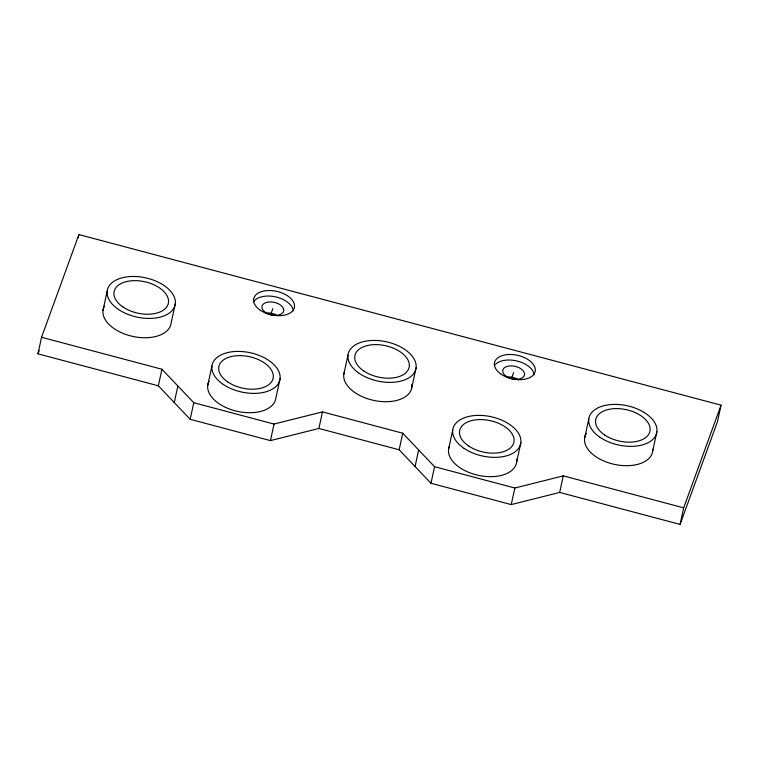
<?xml version="1.0" encoding="UTF-8"?>
<svg xmlns="http://www.w3.org/2000/svg" width="759" height="759" viewBox="0 0 759 759"><rect width="100%" height="100%" fill="white"/><g stroke="black" fill="none" stroke-linecap="round" stroke-linejoin="round"><path stroke-width="1.14" d="M37.95 353.827L41.546 337.271L78.917 234.588L721.05 405.173L717.454 421.729L680.083 524.412L559.677 492.43L511.243 504.583L430.979 483.255L399.149 449.783L318.884 428.456L270.441 440.618L190.177 419.291L158.346 385.809L37.95 353.827L39.155 350.516M78.196 237.899L78.917 234.588M102.977 310.431L107.18 291.114M175.301 303.761L171.098 323.087A34.677 20.113 12.3 0 1 130.852 335.962A34.677 20.113 12.3 0 1 104.325 306.247M158.346 385.809L161.952 369.253L41.546 337.271M174.266 402.555L177.862 385.989M190.177 419.291L193.773 402.725L161.952 369.253M207.738 385.392L211.932 366.066M280.062 378.722L275.859 398.039A34.677 20.113 12.3 0 1 235.613 410.923A34.677 20.113 12.3 0 1 209.086 381.208M270.441 440.618L274.046 424.053L322.48 411.9L402.744 433.218L434.575 466.7L514.839 488.018L563.282 475.865L683.679 507.847L721.05 405.173M318.884 428.456L322.48 411.9M343.78 374.396L347.973 355.079M411.9 387.052L416.103 367.736M399.149 449.783L402.744 433.218M415.059 466.519L418.664 449.954M430.979 483.255L434.575 466.7M448.541 449.356L452.734 430.03M516.661 462.013L520.854 442.687M511.243 504.583L514.839 488.018M559.677 492.43L563.282 475.865M584.572 438.37L588.775 419.044M652.702 451.017L656.896 431.7M680.083 524.412L683.679 507.847M270.631 314.71L272.851 308.628M511.433 378.684L513.644 372.593M193.773 402.725L274.046 424.053M652.787 449.252A34.677 20.113 12.3 0 1 613.187 464.081A34.677 20.113 12.3 0 1 586.384 433.408M506.49 377.081A11.1 6.433 12.3 0 1 518.52 379.794M265.688 313.116A11.1 6.433 12.3 0 1 276.589 315.137M411.938 384.386A34.677 20.113 12.3 0 1 375.344 400.733A34.677 20.113 12.3 0 1 344.396 371.844M516.689 459.347A34.677 20.113 12.3 0 1 480.105 475.694A34.677 20.113 12.3 0 1 449.157 446.795M253.497 301.854A20.806 12.068 12.3 0 1 275.678 296.892A20.806 12.068 12.3 0 1 293.306 310.829M494.299 365.819A20.806 12.068 12.3 0 1 516.481 360.867A20.806 12.068 12.3 0 1 534.108 374.794M600.122 437.393A34.677 20.113 12.3 0 0 656.279 434.252A34.677 20.113 12.3 0 0 612.105 404.462A34.677 20.113 12.3 0 0 600.122 437.393M604.667 434.992A27.741 16.091 12.3 0 0 649.59 432.478A27.741 16.091 12.3 0 0 614.249 408.646A27.741 16.091 12.3 0 0 604.667 434.992M506.376 376.445A11.1 6.433 12.3 0 0 524.346 375.439A11.1 6.433 12.3 0 0 510.219 365.904A11.1 6.433 12.3 0 0 506.376 376.445M363.865 371.028A27.741 16.091 12.3 0 0 408.788 368.513A27.741 16.091 12.3 0 0 373.456 344.681A27.741 16.091 12.3 0 0 363.865 371.028M359.32 373.428A34.677 20.113 12.3 0 0 415.477 370.288A34.677 20.113 12.3 0 0 371.312 340.497A34.677 20.113 12.3 0 0 359.32 373.428M260.422 310.327A20.806 12.068 12.3 0 0 294.113 308.439A20.806 12.068 12.3 0 0 267.614 290.564A20.806 12.068 12.3 0 0 260.422 310.327M501.215 374.291A20.806 12.068 12.3 0 0 534.915 372.403A20.806 12.068 12.3 0 0 508.407 354.529A20.806 12.068 12.3 0 0 501.215 374.291M227.823 382.014A27.741 16.091 12.3 0 0 272.756 379.5A27.741 16.091 12.3 0 0 237.415 355.667A27.741 16.091 12.3 0 0 227.823 382.014M223.279 384.415A34.677 20.113 12.3 0 0 279.445 381.274A34.677 20.113 12.3 0 0 235.271 351.483A34.677 20.113 12.3 0 0 223.279 384.415M468.626 445.979A27.741 16.091 12.3 0 0 513.549 443.465A27.741 16.091 12.3 0 0 478.208 419.632A27.741 16.091 12.3 0 0 468.626 445.979M464.081 448.389A34.677 20.113 12.3 0 0 520.238 445.248A34.677 20.113 12.3 0 0 476.064 415.448A34.677 20.113 12.3 0 0 464.081 448.389M123.062 307.053A27.741 16.091 12.3 0 0 167.995 304.549A27.741 16.091 12.3 0 0 132.654 280.707A27.741 16.091 12.3 0 0 123.062 307.053M118.518 309.463A34.677 20.113 12.3 0 0 174.684 306.323A34.677 20.113 12.3 0 0 130.51 276.532A34.677 20.113 12.3 0 0 118.518 309.463M265.584 312.48A11.1 6.433 12.3 0 0 283.553 311.475A11.1 6.433 12.3 0 0 269.417 301.94A11.1 6.433 12.3 0 0 265.584 312.48"/></g></svg>
